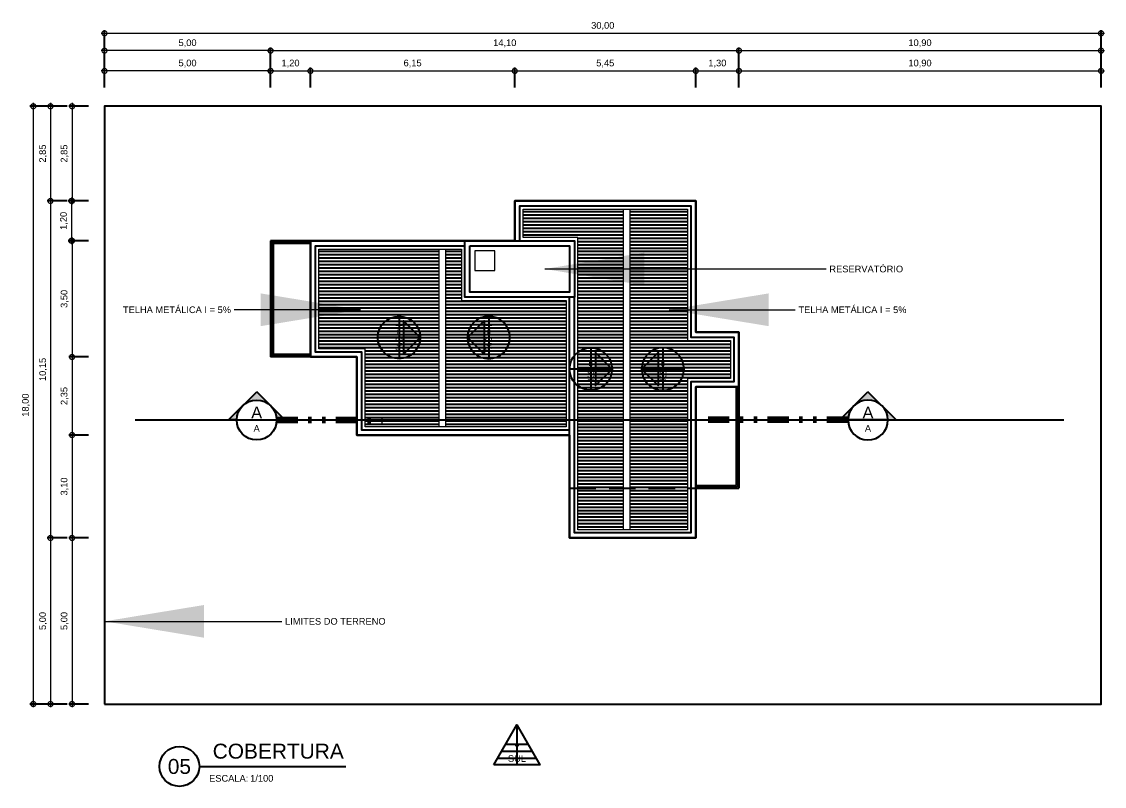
# Model space of a CAD drawing. Header units: metres. Extents: x 47355 to 47486, y 23364 to 23450.
# Drawn here: x 47453.42 to 47486.01, y 23387.59 to 23410.62 of the extents above; entities that cross this region are included whole.
import ezdxf
from ezdxf.enums import TextEntityAlignment as Align

# ---------------------------------------------------------------- set-up
doc = ezdxf.new("R2010")
doc.units = ezdxf.units.M
doc.header["$LTSCALE"] = 0.25
doc.linetypes.add('DIVIDEX2', pattern=[63.5, 25.4, -12.7, 0, -12.7, 0, -12.7])
doc.linetypes.add('HIDDEN2', pattern=[4.7625, 3.175, -1.5875])
doc.layers.add('ARQ_0', color=7, linetype='Continuous', true_color=0xff7400, plot=False)
doc.layers.add('ARQ_0_AREAS', color=7, linetype='Continuous', true_color=0x5a1694, plot=False)
for name, color, linetype, lineweight in [('ARQ_CINZA 03', 252, 'Continuous', 9), ('ARQ_CINZA 04', 253, 'Continuous', 9), ('ARQ_CINZA 06', 255, 'Continuous', 9), ('SIMB_LCT', 252, 'DIVIDEX2', 100)]:
    doc.layers.add(name, color=color, linetype=linetype, lineweight=lineweight)
doc.layers.add('ARQ_COTA_AZUL', color=7, linetype='Continuous', lineweight=20, true_color=0x26d968)
for name, color, linetype in [('ARQ_PROJ INF', 1, 'HIDDEN2'), ('ARQ_VISTA 01', 1, 'Continuous'), ('ARQ_VISTA 03', 3, 'Continuous'), ('ARQ_VISTA 04', 4, 'Continuous'), ('SIMB_01', 1, 'Continuous'), ('SIMB_02', 2, 'Continuous'), ('SIMB_PREENCHIMENTO', 253, 'Continuous'), ('SIMB_TXT', 1, 'Continuous')]:
    doc.layers.add(name, color=color, linetype=linetype)
doc.styles.add('Annot_2.0mm', font='arial.ttf', dxfattribs={"height": 2})
doc.styles.add('cota', font='arial.ttf')
doc.styles.add('SIMB', font='arial.ttf')
doc.dimstyles.new('Info 01 - annot', dxfattribs={"dimtxt": 2, "dimasz": 3, "dimexe": 1, "dimexo": 1, "dimgap": 1, "dimtad": 1, "dimzin": 4, "dimtxsty": 'cota', "dimblk": 'DOTSMALL', "dimcen": 2, "dimdle": 1, "dimclrd": 256, "dimclre": 256, "dimclrt": 1, "dimazin": 2, "dimtfac": 0.09, "dimtix": 1, "dimtmove": 2, "dimatfit": 2, "dimfxl": 5, "dimfxlon": 1, "dimtolj": 1, "dimtzin": 4, "dimlwd": -1, "dimarcsym": 1})

# ---------------------------------------------------------------- blocks, each defined once
blk = doc.blocks.new('ind_CT_A_D')
at = {"layer": 'SIMB_PREENCHIMENTO', "transparency": 33554587}
h = blk.add_hatch(color=256, dxfattribs=at)
h.dxf.hatch_style = 1
h.paths.add_polyline_path([(0, 8.48), (-4.15, 4.33, -0.401827), (4.15, 4.33)])
h = blk.add_hatch(color=256, dxfattribs=at)
h.dxf.hatch_style = 1
h.paths.add_polyline_path([(-4.33, 4.15), (-8.48, 0), (-6, 0, -0.193399)])
h = blk.add_hatch(color=256, dxfattribs=at)
h.dxf.hatch_style = 1
h.paths.add_polyline_path([(4.33, 4.15, -0.193399), (6, 0), (8.48, 0)])
at = {"layer": 'SIMB_01'}
for p, q in [((-8.48, 0), (0, 8.48)), ((8.48, 0), (0, 8.48)), ((-6, 0), (-8.48, 0)), ((-6, 0), (6, 0)), ((6, 0), (8.48, 0))]:
    blk.add_line(p, q, dxfattribs=at)
blk.add_circle((0, 0), 6, dxfattribs=at)
at = {"layer": 'SIMB_LCT'}
blk.add_line((6, 0), (49.63, 0), dxfattribs=at)
at = {"layer": 'SIMB_TXT', "style": 'SIMB'}
for tag, height, p in [('000', 3.5, (0, 2.25)), ('999', 2, (0, -2.53))]:
    blk.add_attdef(tag, text='', height=height, dxfattribs=at).set_placement(p, align=Align.MIDDLE_CENTER)
blk = doc.blocks.new('*U140')
at = {"layer": 'SIMB_02'}
blk.add_line((6, 0), (50.09, 0), dxfattribs=at)
blk.add_circle((0, 0), 6, dxfattribs=at)
at = {"layer": 'SIMB_TXT', "style": 'SIMB'}
blk.add_text('ESCALA:', height=2, dxfattribs=at).set_placement((8.94, -4.58))
blk.add_attdef('TITULO_DO_DESENHO', text='', height=4.5, dxfattribs=at).set_placement((10.02, 1), align=Align.BOTTOM_LEFT)
blk.add_attdef('NUM', text='', height=4.5, dxfattribs=at).set_placement((0, 0), align=Align.MIDDLE_CENTER)
blk.add_attdef('ESCALA', (21.3, -4.58), '', height=2, dxfattribs=at)
blk = doc.blocks.new('*U78')
at = {"layer": 'SIMB_PREENCHIMENTO', "transparency": 33554587}
h = blk.add_hatch(color=256, dxfattribs=at)
h.dxf.hatch_style = 1
h.paths.add_polyline_path([(0, 8.48), (-4.15, 4.33, -0.401827), (4.15, 4.33)])
h = blk.add_hatch(color=256, dxfattribs=at)
h.dxf.hatch_style = 1
h.paths.add_polyline_path([(-4.33, 4.15), (-8.48, 0), (-6, 0, -0.193399)])
h = blk.add_hatch(color=256, dxfattribs=at)
h.dxf.hatch_style = 1
h.paths.add_polyline_path([(4.33, 4.15, -0.193399), (6, 0), (8.48, 0)])
at = {"layer": 'SIMB_01'}
for p, q in [((-8.48, 0), (0, 8.48)), ((8.48, 0), (0, 8.48)), ((-6, 0), (-8.48, 0)), ((-6, 0), (6, 0)), ((6, 0), (8.48, 0))]:
    blk.add_line(p, q, dxfattribs=at)
blk.add_circle((0, 0), 6, dxfattribs=at)
at = {"layer": 'SIMB_LCT'}
blk.add_line((6, 0), (37.85, 0), dxfattribs=at)
at = {"layer": 'SIMB_TXT', "style": 'SIMB'}
for tag, height, p in [('000', 3.5, (0, 2.25)), ('999', 2, (0, -2.53))]:
    blk.add_attdef(tag, text='', height=height, dxfattribs=at).set_placement(p, align=Align.MIDDLE_CENTER)
blk = doc.blocks.new('inclinacao')
at = {"layer": 'ARQ_CINZA 06'}
blk.add_hatch(color=256, dxfattribs=at).paths.add_polyline_path([(0, 0), (-5, -5), (5, -5)])
at = {"layer": 'ARQ_0'}
for p, q in [((0, 0), (0, -12.78)), ((-6.39, -6.39), (6.39, -6.39))]:
    blk.add_line(p, q, dxfattribs=at)
blk.add_circle((0, -6.39), 6.39, dxfattribs=at)
at = {"layer": 'SIMB_01'}
blk.add_lwpolyline([(0, 0), (-5, -5), (5, -5), (0, 0)], dxfattribs=at)
at = {"layer": 'SIMB_01', "style": 'Annot_2.0mm'}
blk.add_attdef('INCLINACAO', text='', height=2, dxfattribs=at).set_placement((0, -6.39), align=Align.MIDDLE_CENTER)
blk = doc.blocks.new('_DotSmall')
at = {"color": 0, "linetype": 'ByBlock', "const_width": 0.5}
blk.add_lwpolyline([(-0.0625, 0, 1), (0.0625, 0, 1)], format="xyb", close=True, dxfattribs=at)
blk = doc.blocks.new('*D141')
at = {"layer": 'ARQ_COTA_AZUL', "transparency": 16777216}
blk.add_line((47461.01, 23409.132), (47455.81, 23409.132), dxfattribs=at)
at = {"layer": 'ARQ_COTA_AZUL', "lineweight": -2, "transparency": 16777216}
for p, q in [((47455.91, 23408.632), (47455.91, 23409.232)), ((47460.91, 23408.632), (47460.91, 23409.232))]:
    blk.add_line(p, q, dxfattribs=at)
at = {"layer": 'ARQ_COTA_AZUL', "transparency": 16777216, "xscale": 0.3, "yscale": 0.3, "zscale": 0.3, "rotation": 180}
blk.add_blockref('_DotSmall', (47455.91, 23409.132), dxfattribs=at)
at = {"layer": 'ARQ_COTA_AZUL', "transparency": 16777216, "xscale": 0.3, "yscale": 0.3, "zscale": 0.3}
blk.add_blockref('_DotSmall', (47460.91, 23409.132), dxfattribs=at)
at = {"layer": 'ARQ_COTA_AZUL', "color": 1, "transparency": 16777216, "insert": (47458.41, 23409.353), "char_height": 0.2, "attachment_point": 5, "style": 'cota'}
blk.add_mtext('\\A1;5,00', dxfattribs=at)
blk = doc.blocks.new('*D142')
at = {"layer": 'ARQ_COTA_AZUL', "transparency": 16777216}
blk.add_line((47460.81, 23409.132), (47462.21, 23409.132), dxfattribs=at)
at = {"layer": 'ARQ_COTA_AZUL', "lineweight": -2, "transparency": 16777216}
for p, q in [((47460.91, 23408.632), (47460.91, 23409.232)), ((47462.11, 23408.632), (47462.11, 23409.232))]:
    blk.add_line(p, q, dxfattribs=at)
at = {"layer": 'ARQ_COTA_AZUL', "transparency": 16777216, "xscale": 0.3, "yscale": 0.3, "zscale": 0.3, "rotation": 180}
blk.add_blockref('_DotSmall', (47460.91, 23409.132), dxfattribs=at)
at = {"layer": 'ARQ_COTA_AZUL', "transparency": 16777216, "xscale": 0.3, "yscale": 0.3, "zscale": 0.3}
blk.add_blockref('_DotSmall', (47462.11, 23409.132), dxfattribs=at)
at = {"layer": 'ARQ_COTA_AZUL', "color": 1, "transparency": 16777216, "insert": (47461.51, 23409.353), "char_height": 0.2, "attachment_point": 5, "style": 'cota'}
blk.add_mtext('\\A1;1,20', dxfattribs=at)
blk = doc.blocks.new('*D143')
at = {"layer": 'ARQ_COTA_AZUL', "transparency": 16777216}
blk.add_line((47462.01, 23409.132), (47468.36, 23409.132), dxfattribs=at)
at = {"layer": 'ARQ_COTA_AZUL', "lineweight": -2, "transparency": 16777216}
for p, q in [((47462.11, 23408.632), (47462.11, 23409.232)), ((47468.26, 23408.632), (47468.26, 23409.232))]:
    blk.add_line(p, q, dxfattribs=at)
at = {"layer": 'ARQ_COTA_AZUL', "transparency": 16777216, "xscale": 0.3, "yscale": 0.3, "zscale": 0.3, "rotation": 180}
blk.add_blockref('_DotSmall', (47462.11, 23409.132), dxfattribs=at)
at = {"layer": 'ARQ_COTA_AZUL', "transparency": 16777216, "xscale": 0.3, "yscale": 0.3, "zscale": 0.3}
blk.add_blockref('_DotSmall', (47468.26, 23409.132), dxfattribs=at)
at = {"layer": 'ARQ_COTA_AZUL', "color": 1, "transparency": 16777216, "insert": (47465.185, 23409.353), "char_height": 0.2, "attachment_point": 5, "style": 'cota'}
blk.add_mtext('\\A1;6,15', dxfattribs=at)
blk = doc.blocks.new('*D144')
at = {"layer": 'ARQ_COTA_AZUL', "transparency": 16777216}
blk.add_line((47468.16, 23409.132), (47473.81, 23409.132), dxfattribs=at)
at = {"layer": 'ARQ_COTA_AZUL', "lineweight": -2, "transparency": 16777216}
for p, q in [((47468.26, 23408.632), (47468.26, 23409.232)), ((47473.71, 23408.632), (47473.71, 23409.232))]:
    blk.add_line(p, q, dxfattribs=at)
at = {"layer": 'ARQ_COTA_AZUL', "transparency": 16777216, "xscale": 0.3, "yscale": 0.3, "zscale": 0.3, "rotation": 180}
blk.add_blockref('_DotSmall', (47468.26, 23409.132), dxfattribs=at)
at = {"layer": 'ARQ_COTA_AZUL', "transparency": 16777216, "xscale": 0.3, "yscale": 0.3, "zscale": 0.3}
blk.add_blockref('_DotSmall', (47473.71, 23409.132), dxfattribs=at)
at = {"layer": 'ARQ_COTA_AZUL', "color": 1, "transparency": 16777216, "insert": (47470.985, 23409.352), "char_height": 0.2, "attachment_point": 5, "style": 'cota'}
blk.add_mtext('\\A1;5,45', dxfattribs=at)
blk = doc.blocks.new('*D145')
at = {"layer": 'ARQ_COTA_AZUL', "transparency": 16777216}
blk.add_line((47473.61, 23409.132), (47475.11, 23409.132), dxfattribs=at)
at = {"layer": 'ARQ_COTA_AZUL', "lineweight": -2, "transparency": 16777216}
for p, q in [((47473.71, 23408.632), (47473.71, 23409.232)), ((47475.01, 23408.632), (47475.01, 23409.232))]:
    blk.add_line(p, q, dxfattribs=at)
at = {"layer": 'ARQ_COTA_AZUL', "transparency": 16777216, "xscale": 0.3, "yscale": 0.3, "zscale": 0.3, "rotation": 180}
blk.add_blockref('_DotSmall', (47473.71, 23409.132), dxfattribs=at)
at = {"layer": 'ARQ_COTA_AZUL', "transparency": 16777216, "xscale": 0.3, "yscale": 0.3, "zscale": 0.3}
blk.add_blockref('_DotSmall', (47475.01, 23409.132), dxfattribs=at)
at = {"layer": 'ARQ_COTA_AZUL', "color": 1, "transparency": 16777216, "insert": (47474.36, 23409.353), "char_height": 0.2, "attachment_point": 5, "style": 'cota'}
blk.add_mtext('\\A1;1,30', dxfattribs=at)
blk = doc.blocks.new('*D146')
at = {"layer": 'ARQ_COTA_AZUL', "lineweight": -2, "transparency": 16777216}
for p, q in [((47455.433, 23408.068), (47454.833, 23408.068)), ((47455.433, 23405.218), (47454.833, 23405.218))]:
    blk.add_line(p, q, dxfattribs=at)
at = {"layer": 'ARQ_COTA_AZUL', "transparency": 16777216}
blk.add_line((47454.933, 23408.168), (47454.933, 23405.118), dxfattribs=at)
at = {"layer": 'ARQ_COTA_AZUL', "transparency": 16777216, "xscale": 0.3, "yscale": 0.3, "zscale": 0.3}
for p, rotation in [((47454.933, 23408.068), 90), ((47454.933, 23405.218), 270)]:
    blk.add_blockref('_DotSmall', p, dxfattribs=dict(at, rotation=rotation))
at = {"layer": 'ARQ_COTA_AZUL', "color": 1, "transparency": 16777216, "insert": (47454.712, 23406.643), "char_height": 0.2, "attachment_point": 5, "rotation": 90, "style": 'cota'}
blk.add_mtext('\\A1;2,85', dxfattribs=at)
blk = doc.blocks.new('*D147')
at = {"layer": 'ARQ_COTA_AZUL', "lineweight": -2, "transparency": 16777216}
for p, q in [((47455.414, 23405.218), (47454.814, 23405.218)), ((47455.414, 23404.018), (47454.814, 23404.018))]:
    blk.add_line(p, q, dxfattribs=at)
at = {"layer": 'ARQ_COTA_AZUL', "transparency": 16777216}
blk.add_line((47454.914, 23405.318), (47454.914, 23403.918), dxfattribs=at)
at = {"layer": 'ARQ_COTA_AZUL', "transparency": 16777216, "xscale": 0.3, "yscale": 0.3, "zscale": 0.3}
for p, rotation in [((47454.914, 23405.218), 90), ((47454.914, 23404.018), 270)]:
    blk.add_blockref('_DotSmall', p, dxfattribs=dict(at, rotation=rotation))
at = {"layer": 'ARQ_COTA_AZUL', "color": 1, "transparency": 16777216, "insert": (47454.694, 23404.618), "char_height": 0.2, "attachment_point": 5, "rotation": 90, "style": 'cota'}
blk.add_mtext('\\A1;1,20', dxfattribs=at)
blk = doc.blocks.new('*D148')
at = {"layer": 'ARQ_COTA_AZUL', "transparency": 16777216}
blk.add_line((47454.933, 23404.118), (47454.933, 23400.418), dxfattribs=at)
at = {"layer": 'ARQ_COTA_AZUL', "lineweight": -2, "transparency": 16777216}
for p, q in [((47455.433, 23404.018), (47454.833, 23404.018)), ((47455.433, 23400.518), (47454.833, 23400.518))]:
    blk.add_line(p, q, dxfattribs=at)
at = {"layer": 'ARQ_COTA_AZUL', "transparency": 16777216, "xscale": 0.3, "yscale": 0.3, "zscale": 0.3}
for p, rotation in [((47454.933, 23404.018), 90), ((47454.933, 23400.518), 270)]:
    blk.add_blockref('_DotSmall', p, dxfattribs=dict(at, rotation=rotation))
at = {"layer": 'ARQ_COTA_AZUL', "color": 1, "transparency": 16777216, "insert": (47454.712, 23402.268), "char_height": 0.2, "attachment_point": 5, "rotation": 90, "style": 'cota'}
blk.add_mtext('\\A1;3,50', dxfattribs=at)
blk = doc.blocks.new('*D149')
at = {"layer": 'ARQ_COTA_AZUL', "lineweight": -2, "transparency": 16777216}
for p, q in [((47455.433, 23400.518), (47454.833, 23400.518)), ((47455.433, 23398.168), (47454.833, 23398.168))]:
    blk.add_line(p, q, dxfattribs=at)
at = {"layer": 'ARQ_COTA_AZUL', "transparency": 16777216}
blk.add_line((47454.933, 23400.618), (47454.933, 23398.068), dxfattribs=at)
at = {"layer": 'ARQ_COTA_AZUL', "transparency": 16777216, "xscale": 0.3, "yscale": 0.3, "zscale": 0.3}
for p, rotation in [((47454.933, 23400.518), 90), ((47454.933, 23398.168), 270)]:
    blk.add_blockref('_DotSmall', p, dxfattribs=dict(at, rotation=rotation))
at = {"layer": 'ARQ_COTA_AZUL', "color": 1, "transparency": 16777216, "insert": (47454.712, 23399.343), "char_height": 0.2, "attachment_point": 5, "rotation": 90, "style": 'cota'}
blk.add_mtext('\\A1;2,35', dxfattribs=at)
blk = doc.blocks.new('*D150')
at = {"layer": 'ARQ_COTA_AZUL', "transparency": 16777216}
blk.add_line((47460.81, 23409.743), (47475.11, 23409.743), dxfattribs=at)
at = {"layer": 'ARQ_COTA_AZUL', "lineweight": -2, "transparency": 16777216}
for p, q in [((47460.91, 23409.243), (47460.91, 23409.843)), ((47475.01, 23409.243), (47475.01, 23409.843))]:
    blk.add_line(p, q, dxfattribs=at)
at = {"layer": 'ARQ_COTA_AZUL', "transparency": 16777216, "xscale": 0.3, "yscale": 0.3, "zscale": 0.3, "rotation": 180}
blk.add_blockref('_DotSmall', (47460.91, 23409.743), dxfattribs=at)
at = {"layer": 'ARQ_COTA_AZUL', "transparency": 16777216, "xscale": 0.3, "yscale": 0.3, "zscale": 0.3}
blk.add_blockref('_DotSmall', (47475.01, 23409.743), dxfattribs=at)
at = {"layer": 'ARQ_COTA_AZUL', "color": 1, "transparency": 16777216, "insert": (47467.96, 23409.963), "char_height": 0.2, "attachment_point": 5, "style": 'cota'}
blk.add_mtext('\\A1;14,10', dxfattribs=at)
blk = doc.blocks.new('*D151')
at = {"layer": 'ARQ_COTA_AZUL', "transparency": 16777216}
blk.add_line((47474.91, 23409.743), (47486.01, 23409.743), dxfattribs=at)
at = {"layer": 'ARQ_COTA_AZUL', "lineweight": -2, "transparency": 16777216}
for p, q in [((47475.01, 23409.243), (47475.01, 23409.843)), ((47485.91, 23409.243), (47485.91, 23409.843))]:
    blk.add_line(p, q, dxfattribs=at)
at = {"layer": 'ARQ_COTA_AZUL', "transparency": 16777216, "xscale": 0.3, "yscale": 0.3, "zscale": 0.3, "rotation": 180}
blk.add_blockref('_DotSmall', (47475.01, 23409.743), dxfattribs=at)
at = {"layer": 'ARQ_COTA_AZUL', "transparency": 16777216, "xscale": 0.3, "yscale": 0.3, "zscale": 0.3}
blk.add_blockref('_DotSmall', (47485.91, 23409.743), dxfattribs=at)
at = {"layer": 'ARQ_COTA_AZUL', "color": 1, "transparency": 16777216, "insert": (47480.46, 23409.963), "char_height": 0.2, "attachment_point": 5, "style": 'cota'}
blk.add_mtext('\\A1;10,90', dxfattribs=at)
blk = doc.blocks.new('*D152')
at = {"layer": 'ARQ_COTA_AZUL', "transparency": 16777216}
blk.add_line((47461.01, 23409.743), (47455.81, 23409.743), dxfattribs=at)
at = {"layer": 'ARQ_COTA_AZUL', "lineweight": -2, "transparency": 16777216}
for p, q in [((47455.91, 23409.243), (47455.91, 23409.843)), ((47460.91, 23409.243), (47460.91, 23409.843))]:
    blk.add_line(p, q, dxfattribs=at)
at = {"layer": 'ARQ_COTA_AZUL', "transparency": 16777216, "xscale": 0.3, "yscale": 0.3, "zscale": 0.3, "rotation": 180}
blk.add_blockref('_DotSmall', (47455.91, 23409.743), dxfattribs=at)
at = {"layer": 'ARQ_COTA_AZUL', "transparency": 16777216, "xscale": 0.3, "yscale": 0.3, "zscale": 0.3}
blk.add_blockref('_DotSmall', (47460.91, 23409.743), dxfattribs=at)
at = {"layer": 'ARQ_COTA_AZUL', "color": 1, "transparency": 16777216, "insert": (47458.41, 23409.963), "char_height": 0.2, "attachment_point": 5, "style": 'cota'}
blk.add_mtext('\\A1;5,00', dxfattribs=at)
blk = doc.blocks.new('*D153')
at = {"layer": 'ARQ_COTA_AZUL', "transparency": 16777216}
blk.add_line((47474.91, 23409.132), (47486.01, 23409.132), dxfattribs=at)
at = {"layer": 'ARQ_COTA_AZUL', "lineweight": -2, "transparency": 16777216}
for p, q in [((47475.01, 23408.632), (47475.01, 23409.232)), ((47485.91, 23408.632), (47485.91, 23409.232))]:
    blk.add_line(p, q, dxfattribs=at)
at = {"layer": 'ARQ_COTA_AZUL', "transparency": 16777216, "xscale": 0.3, "yscale": 0.3, "zscale": 0.3, "rotation": 180}
blk.add_blockref('_DotSmall', (47475.01, 23409.132), dxfattribs=at)
at = {"layer": 'ARQ_COTA_AZUL', "transparency": 16777216, "xscale": 0.3, "yscale": 0.3, "zscale": 0.3}
blk.add_blockref('_DotSmall', (47485.91, 23409.132), dxfattribs=at)
at = {"layer": 'ARQ_COTA_AZUL', "color": 1, "transparency": 16777216, "insert": (47480.46, 23409.353), "char_height": 0.2, "attachment_point": 5, "style": 'cota'}
blk.add_mtext('\\A1;10,90', dxfattribs=at)
blk = doc.blocks.new('*D154')
at = {"layer": 'ARQ_COTA_AZUL', "lineweight": -2, "transparency": 16777216}
for p, q in [((47455.91, 23409.765), (47455.91, 23410.365)), ((47485.91, 23409.765), (47485.91, 23410.365))]:
    blk.add_line(p, q, dxfattribs=at)
at = {"layer": 'ARQ_COTA_AZUL', "transparency": 16777216}
blk.add_line((47455.81, 23410.265), (47486.01, 23410.265), dxfattribs=at)
at = {"layer": 'ARQ_COTA_AZUL', "transparency": 16777216, "xscale": 0.3, "yscale": 0.3, "zscale": 0.3, "rotation": 180}
blk.add_blockref('_DotSmall', (47455.91, 23410.265), dxfattribs=at)
at = {"layer": 'ARQ_COTA_AZUL', "transparency": 16777216, "xscale": 0.3, "yscale": 0.3, "zscale": 0.3}
blk.add_blockref('_DotSmall', (47485.91, 23410.265), dxfattribs=at)
at = {"layer": 'ARQ_COTA_AZUL', "color": 1, "transparency": 16777216, "insert": (47470.91, 23410.485), "char_height": 0.2, "attachment_point": 5, "style": 'cota'}
blk.add_mtext('\\A1;30,00', dxfattribs=at)
blk = doc.blocks.new('*D155')
at = {"layer": 'ARQ_COTA_AZUL', "lineweight": -2, "transparency": 16777216}
for p, q in [((47455.433, 23395.068), (47454.833, 23395.068)), ((47455.433, 23390.068), (47454.833, 23390.068))]:
    blk.add_line(p, q, dxfattribs=at)
at = {"layer": 'ARQ_COTA_AZUL', "transparency": 16777216}
blk.add_line((47454.933, 23395.168), (47454.933, 23389.968), dxfattribs=at)
at = {"layer": 'ARQ_COTA_AZUL', "transparency": 16777216, "xscale": 0.3, "yscale": 0.3, "zscale": 0.3}
for p, rotation in [((47454.933, 23395.068), 90), ((47454.933, 23390.068), 270)]:
    blk.add_blockref('_DotSmall', p, dxfattribs=dict(at, rotation=rotation))
at = {"layer": 'ARQ_COTA_AZUL', "color": 1, "transparency": 16777216, "insert": (47454.712, 23392.568), "char_height": 0.2, "attachment_point": 5, "rotation": 90, "style": 'cota'}
blk.add_mtext('\\A1;5,00', dxfattribs=at)
blk = doc.blocks.new('*D156')
at = {"layer": 'ARQ_COTA_AZUL', "lineweight": -2, "transparency": 16777216}
for p, q in [((47454.784, 23408.068), (47454.184, 23408.068)), ((47454.784, 23405.218), (47454.184, 23405.218))]:
    blk.add_line(p, q, dxfattribs=at)
at = {"layer": 'ARQ_COTA_AZUL', "transparency": 16777216}
blk.add_line((47454.284, 23408.168), (47454.284, 23405.118), dxfattribs=at)
at = {"layer": 'ARQ_COTA_AZUL', "transparency": 16777216, "xscale": 0.3, "yscale": 0.3, "zscale": 0.3}
for p, rotation in [((47454.284, 23408.068), 90), ((47454.284, 23405.218), 270)]:
    blk.add_blockref('_DotSmall', p, dxfattribs=dict(at, rotation=rotation))
at = {"layer": 'ARQ_COTA_AZUL', "color": 1, "transparency": 16777216, "insert": (47454.064, 23406.643), "char_height": 0.2, "attachment_point": 5, "rotation": 90, "style": 'cota'}
blk.add_mtext('\\A1;2,85', dxfattribs=at)
blk = doc.blocks.new('*D157')
at = {"layer": 'ARQ_COTA_AZUL', "lineweight": -2, "transparency": 16777216}
for p, q in [((47454.784, 23405.218), (47454.184, 23405.218)), ((47454.784, 23395.068), (47454.184, 23395.068))]:
    blk.add_line(p, q, dxfattribs=at)
at = {"layer": 'ARQ_COTA_AZUL', "transparency": 16777216}
blk.add_line((47454.284, 23405.318), (47454.284, 23394.968), dxfattribs=at)
at = {"layer": 'ARQ_COTA_AZUL', "transparency": 16777216, "xscale": 0.3, "yscale": 0.3, "zscale": 0.3}
for p, rotation in [((47454.284, 23405.218), 90), ((47454.284, 23395.068), 270)]:
    blk.add_blockref('_DotSmall', p, dxfattribs=dict(at, rotation=rotation))
at = {"layer": 'ARQ_COTA_AZUL', "color": 1, "transparency": 16777216, "insert": (47454.064, 23400.143), "char_height": 0.2, "attachment_point": 5, "rotation": 90, "style": 'cota'}
blk.add_mtext('\\A1;10,15', dxfattribs=at)
blk = doc.blocks.new('*D158')
at = {"layer": 'ARQ_COTA_AZUL', "lineweight": -2, "transparency": 16777216}
for p, q in [((47454.784, 23395.068), (47454.184, 23395.068)), ((47454.784, 23390.068), (47454.184, 23390.068))]:
    blk.add_line(p, q, dxfattribs=at)
at = {"layer": 'ARQ_COTA_AZUL', "transparency": 16777216}
blk.add_line((47454.284, 23395.168), (47454.284, 23389.968), dxfattribs=at)
at = {"layer": 'ARQ_COTA_AZUL', "transparency": 16777216, "xscale": 0.3, "yscale": 0.3, "zscale": 0.3}
for p, rotation in [((47454.284, 23395.068), 90), ((47454.284, 23390.068), 270)]:
    blk.add_blockref('_DotSmall', p, dxfattribs=dict(at, rotation=rotation))
at = {"layer": 'ARQ_COTA_AZUL', "color": 1, "transparency": 16777216, "insert": (47454.064, 23392.568), "char_height": 0.2, "attachment_point": 5, "rotation": 90, "style": 'cota'}
blk.add_mtext('\\A1;5,00', dxfattribs=at)
blk = doc.blocks.new('*D159')
at = {"layer": 'ARQ_COTA_AZUL', "lineweight": -2, "transparency": 16777216}
for p, q in [((47454.267, 23408.068), (47453.667, 23408.068)), ((47454.267, 23390.068), (47453.667, 23390.068))]:
    blk.add_line(p, q, dxfattribs=at)
at = {"layer": 'ARQ_COTA_AZUL', "transparency": 16777216}
blk.add_line((47453.767, 23408.168), (47453.767, 23389.968), dxfattribs=at)
at = {"layer": 'ARQ_COTA_AZUL', "transparency": 16777216, "xscale": 0.3, "yscale": 0.3, "zscale": 0.3}
for p, rotation in [((47453.767, 23408.068), 90), ((47453.767, 23390.068), 270)]:
    blk.add_blockref('_DotSmall', p, dxfattribs=dict(at, rotation=rotation))
at = {"layer": 'ARQ_COTA_AZUL', "color": 1, "transparency": 16777216, "insert": (47453.547, 23399.068), "char_height": 0.2, "attachment_point": 5, "rotation": 90, "style": 'cota'}
blk.add_mtext('\\A1;18,00', dxfattribs=at)
blk = doc.blocks.new('*D160')
at = {"layer": 'ARQ_COTA_AZUL', "transparency": 16777216}
blk.add_line((47454.933, 23398.268), (47454.933, 23394.968), dxfattribs=at)
at = {"layer": 'ARQ_COTA_AZUL', "lineweight": -2, "transparency": 16777216}
for p, q in [((47455.433, 23398.168), (47454.833, 23398.168)), ((47455.433, 23395.068), (47454.833, 23395.068))]:
    blk.add_line(p, q, dxfattribs=at)
at = {"layer": 'ARQ_COTA_AZUL', "transparency": 16777216, "xscale": 0.3, "yscale": 0.3, "zscale": 0.3}
for p, rotation in [((47454.933, 23398.168), 90), ((47454.933, 23395.068), 270)]:
    blk.add_blockref('_DotSmall', p, dxfattribs=dict(at, rotation=rotation))
at = {"layer": 'ARQ_COTA_AZUL', "color": 1, "transparency": 16777216, "insert": (47454.712, 23396.618), "char_height": 0.2, "attachment_point": 5, "rotation": 90, "style": 'cota'}
blk.add_mtext('\\A1;3,10', dxfattribs=at)
blk = doc.blocks.new('*U326')
at = {"layer": 'ARQ_0'}
for p, q in [((0, 8), (0, -4)), ((-3.39, 2.13), (3.39, 2.13)), ((-5.86, -2.14), (5.86, -2.14))]:
    blk.add_line(p, q, dxfattribs=at)
at = {"layer": 'SIMB_02'}
blk.add_line((-4.62, 0), (4.62, 0), dxfattribs=at)
blk.add_lwpolyline([(6.93, -4), (0, 8), (-6.93, -4)], close=True, dxfattribs=at)
at = {"layer": 'SIMB_TXT', "style": 'SIMB'}
for tag, height, p in [('00', 3.5, (0, 2.13)), ('000', 2, (0, -2.11))]:
    blk.add_attdef(tag, text='', height=height, rotation=180, dxfattribs=at).set_placement(p, align=Align.MIDDLE_CENTER)

msp = doc.modelspace()

# ---------------------------------------------------------------- hatches: boundary and pattern name
at = {"layer": 'SIMB_PREENCHIMENTO'}
h = msp.add_hatch(dxfattribs=at)
h.set_pattern_fill('_USER', color=256, scale=0.1, pattern_type=0)
h.set_pattern_definition([(0, (0, 0), (0, 0.1), [])])
h.paths.add_polyline_path([(47465.985, 23403.768), (47462.36, 23403.768), (47462.36, 23400.768), (47463.76, 23400.768), (47463.76, 23398.418), (47465.985, 23398.418)])
h.paths.add_polyline_path([(47469.81, 23402.218), (47466.66, 23402.218), (47466.66, 23403.768), (47466.185, 23403.768), (47466.185, 23398.418), (47469.81, 23398.418)])
h.paths.add_polyline_path([(47471.535, 23404.968), (47468.51, 23404.968), (47468.51, 23404.118), (47470.16, 23404.118), (47470.16, 23396.568), (47471.535, 23396.568)])
h.paths.add_polyline_path([(47474.76, 23401.018), (47473.46, 23401.018), (47473.46, 23404.968), (47471.735, 23404.968), (47471.735, 23396.568), (47473.46, 23396.568), (47473.46, 23399.868), (47474.76, 23399.868)])
h.paths.add_polyline_path([(47471.535, 23396.568), (47470.16, 23396.568), (47470.16, 23395.318), (47471.535, 23395.318)])
h.paths.add_polyline_path([(47473.46, 23396.568), (47471.735, 23396.568), (47471.735, 23395.318), (47473.46, 23395.318)])

# ---------------------------------------------------------------- linework, layer by layer
at = {"layer": 'ARQ_0'}
msp.add_line((47456.832, 23398.621), (47484.787, 23398.621), dxfattribs=at)
at = {"layer": 'ARQ_0_AREAS'}
msp.add_lwpolyline([(47462.11, 23404.018), (47462.11, 23400.518), (47463.51, 23400.518), (47463.51, 23398.168), (47466.76, 23398.168), (47469.91, 23398.168), (47469.91, 23395.068), (47473.71, 23395.068), (47473.71, 23399.618), (47475.01, 23399.618), (47475.01, 23401.268), (47473.71, 23401.268), (47473.71, 23405.218), (47468.26, 23405.218), (47468.26, 23404.018)], close=True, dxfattribs=at)
at = {"layer": 'ARQ_CINZA 03'}
msp.add_lwpolyline([(47467.06, 23403.118), (47467.66, 23403.118), (47467.66, 23403.718), (47467.06, 23403.718)], close=True, dxfattribs=at)
at = {"layer": 'ARQ_CINZA 04'}
for p, q in [((47471.535, 23395.318), (47471.535, 23404.968)), ((47471.735, 23395.318), (47471.735, 23404.968)), ((47465.985, 23398.418), (47465.985, 23403.768)), ((47466.185, 23398.418), (47466.185, 23403.768))]:
    msp.add_line(p, q, dxfattribs=at)
for points in [[(47470.16, 23404.118), (47468.51, 23404.118), (47468.51, 23404.968), (47473.46, 23404.968), (47473.46, 23401.018), (47474.76, 23401.018), (47474.76, 23399.868), (47473.46, 23399.868), (47473.46, 23395.318), (47470.16, 23395.318)], [(47469.81, 23398.418), (47463.76, 23398.418), (47463.76, 23400.768), (47462.36, 23400.768), (47462.36, 23403.768), (47466.66, 23403.768), (47466.66, 23402.218), (47469.81, 23402.218)]]:
    msp.add_lwpolyline(points, close=True, dxfattribs=at)
at = {"layer": 'ARQ_PROJ INF'}
msp.add_line((47469.91, 23396.568), (47473.71, 23396.568), dxfattribs=at)
at = {"layer": 'ARQ_VISTA 01'}
for p, q in [((47460.91, 23404.018), (47460.91, 23400.518)), ((47462.11, 23404.018), (47460.91, 23404.018)), ((47460.95, 23403.978), (47460.95, 23400.558)), ((47462.11, 23403.978), (47460.95, 23403.978)), ((47460.99, 23403.938), (47460.99, 23400.598)), ((47462.11, 23403.938), (47460.99, 23403.938)), ((47462.11, 23400.518), (47460.91, 23400.518)), ((47462.11, 23400.558), (47460.95, 23400.558)), ((47462.11, 23400.598), (47460.99, 23400.598)), ((47474.93, 23399.618), (47474.93, 23396.648)), ((47474.97, 23399.618), (47474.97, 23396.608)), ((47475.01, 23399.618), (47475.01, 23396.568)), ((47473.71, 23396.648), (47474.93, 23396.648)), ((47473.71, 23396.608), (47474.97, 23396.608)), ((47473.71, 23396.568), (47475.01, 23396.568))]:
    msp.add_line(p, q, dxfattribs=at)
msp.add_lwpolyline([(47455.91, 23390.068), (47485.91, 23390.068), (47485.91, 23408.068), (47455.91, 23408.068)], close=True, dxfattribs=at)
at = {"layer": 'ARQ_VISTA 03'}
for points in [[(47468.26, 23404.018), (47468.26, 23405.218), (47473.71, 23405.218), (47473.71, 23401.268), (47475.01, 23401.268), (47475.01, 23399.618), (47473.71, 23399.618), (47473.71, 23395.068), (47469.91, 23395.068), (47469.91, 23402.318)], [(47468.41, 23404.018), (47468.41, 23405.068), (47473.56, 23405.068), (47473.56, 23401.118), (47474.86, 23401.118), (47474.86, 23399.768), (47473.56, 23399.768), (47473.56, 23395.218), (47470.06, 23395.218), (47470.06, 23402.318)], [(47469.91, 23398.168), (47463.51, 23398.168), (47463.51, 23400.518), (47462.11, 23400.518), (47462.11, 23404.018), (47466.76, 23404.018)], [(47469.91, 23398.318), (47463.66, 23398.318), (47463.66, 23400.668), (47462.26, 23400.668), (47462.26, 23403.868), (47466.76, 23403.868)]]:
    msp.add_lwpolyline(points, dxfattribs=at)
at = {"layer": 'ARQ_VISTA 04'}
for points in [[(47466.76, 23404.018), (47470.06, 23404.018), (47470.06, 23402.318), (47466.76, 23402.318)], [(47466.91, 23403.868), (47469.91, 23403.868), (47469.91, 23402.468), (47466.91, 23402.468)]]:
    msp.add_lwpolyline(points, close=True, dxfattribs=at)

# ---------------------------------------------------------------- block references
ref = msp.add_blockref('*U326', (47468.327, 23388.637), dxfattribs=dict(xscale=-0.1, yscale=0.1, zscale=0.1, rotation=359.9999999999999))
ref.add_attrib('00', '-', dxfattribs={"layer": 'SIMB_TXT', "height": 0.35, "style": 'SIMB'}).set_placement((47468.327, 23388.851), align=Align.MIDDLE_CENTER)
ref.add_attrib('000', 'SUL', dxfattribs={"layer": 'SIMB_TXT', "height": 0.2, "style": 'SIMB'}).set_placement((47468.327, 23388.426), align=Align.MIDDLE_CENTER)
at = {"layer": 'ARQ_0_AREAS', "xscale": 0.1, "yscale": 0.1, "zscale": 0.1, "rotation": 270}
for p in [(47465.416, 23401.106), (47471.19, 23400.156)]:
    msp.add_blockref('inclinacao', p, dxfattribs=at).add_auto_attribs({'INCLINACAO': 'I = 5%'})
at = {"layer": 'ARQ_0_AREAS'}
ref = msp.add_blockref('inclinacao', (47466.837, 23401.106), dxfattribs=dict(at, xscale=-0.1, yscale=0.1, zscale=0.1, rotation=90))
ref.add_attrib('INCLINACAO', 'I = 5%', dxfattribs={"layer": 'SIMB_01', "height": 0.2, "rotation": 270, "style": 'Annot_2.0mm'}).set_placement((47467.48, 23401.106), align=Align.MIDDLE_CENTER)
ref = msp.add_blockref('inclinacao', (47472.079, 23400.156), dxfattribs=dict(at, xscale=-0.1, yscale=0.1, zscale=0.1, rotation=90))
ref.add_attrib('INCLINACAO', 'I = 5%', dxfattribs={"layer": 'SIMB_01', "height": 0.2, "rotation": 270, "style": 'Annot_2.0mm'}).set_placement((47472.722, 23400.156), align=Align.MIDDLE_CENTER)
at = {"layer": 'SIMB_01', "xscale": 0.1, "yscale": 0.1, "zscale": 0.1}
for name, p, values in [('*U78', (47460.491, 23398.621), {'999': 'A', '000': 'A'}), ('*U140', (47458.165, 23388.188), {'TITULO_DO_DESENHO': 'COBERTURA', 'NUM': '05', 'ESCALA': '1/100'})]:
    msp.add_blockref(name, p, dxfattribs=at).add_auto_attribs(values)
at = {"layer": 'SIMB_01'}
ref = msp.add_blockref('ind_CT_A_D', (47478.894, 23398.621), dxfattribs=dict(at, xscale=-0.1, yscale=0.1, zscale=0.1))
ref.add_attrib('999', 'A', dxfattribs={"layer": 'SIMB_TXT', "height": 0.2, "style": 'SIMB'}).set_placement((47478.894, 23398.369), align=Align.MIDDLE_CENTER)
ref.add_attrib('000', 'A', dxfattribs={"layer": 'SIMB_TXT', "height": 0.35, "style": 'SIMB'}).set_placement((47478.894, 23398.846), align=Align.MIDDLE_CENTER)

# ---------------------------------------------------------------- texts
at = {"color": 1, "insert": (47461.346, 23392.657), "char_height": 0.2, "attachment_point": 1, "style": 'cota'}
msp.add_mtext('\\A1;LIMITES DO TERRENO', dxfattribs=at)
at = {"layer": 'ARQ_COTA_AZUL', "color": 1, "char_height": 0.2, "style": 'cota'}
for s, insert, attachment_point in [('\\A1;RESERVATÓRIO', (47477.732, 23403.268), 1), ('\\A1;TELHA METÁLICA I = 5%', (47459.718, 23402.04), 3), ('\\A1;TELHA METÁLICA I = 5%', (47476.801, 23402.04), 1)]:
    msp.add_mtext(s, dxfattribs=dict(at, insert=insert, attachment_point=attachment_point))

# ---------------------------------------------------------------- dimensions: what is measured, and where the dimension line sits
at = {"layer": 'ARQ_COTA_AZUL'}
for base, p1, p2, picture, middle in [((47485.91, 23410.265), (47455.91, 23408.068), (47485.91, 23408.068), '*D154', (47470.91, 23410.485)), ((47455.91, 23409.743), (47460.91, 23404.018), (47455.91, 23408.068), '*D152', (47458.41, 23409.963)), ((47475.01, 23409.743), (47460.91, 23404.018), (47475.01, 23401.268), '*D150', (47467.96, 23409.963)), ((47485.91, 23409.743), (47475.01, 23401.268), (47485.91, 23408.068), '*D151', (47480.46, 23409.963)), ((47455.91, 23409.132), (47460.91, 23404.018), (47455.91, 23408.068), '*D141', (47458.41, 23409.353)), ((47462.11, 23409.132), (47460.91, 23404.018), (47462.11, 23404.018), '*D142', (47461.51, 23409.353)), ((47468.26, 23409.132), (47462.11, 23404.018), (47468.26, 23405.218), '*D143', (47465.185, 23409.353)), ((47473.71, 23409.132), (47468.26, 23405.218), (47473.71, 23405.218), '*D144', (47470.985, 23409.352)), ((47475.01, 23409.132), (47473.71, 23405.218), (47475.01, 23401.268), '*D145', (47474.36, 23409.353)), ((47485.91, 23409.132), (47475.01, 23401.268), (47485.91, 23408.068), '*D153', (47480.46, 23409.353))]:
    dim = msp.add_linear_dim(base=base, p1=p1, p2=p2, dimstyle='Info 01 - annot', dxfattribs=at)
    dim.commit()
    dim.dimension.update_dxf_attribs({"geometry": picture, "text_midpoint": middle})
for base, p1, p2, picture, middle in [((47453.767, 23390.068), (47455.91, 23408.068), (47455.91, 23390.068), '*D159', (47453.547, 23399.068)), ((47454.284, 23405.218), (47455.91, 23408.068), (47468.26, 23405.218), '*D156', (47454.064, 23406.643)), ((47454.933, 23405.218), (47455.91, 23408.068), (47468.26, 23405.218), '*D146', (47454.712, 23406.643)), ((47454.284, 23395.068), (47468.26, 23405.218), (47469.91, 23395.068), '*D157', (47454.064, 23400.143)), ((47454.914, 23404.018), (47468.26, 23405.218), (47466.76, 23404.018), '*D147', (47454.694, 23404.618)), ((47454.933, 23400.518), (47466.76, 23404.018), (47460.91, 23400.518), '*D148', (47454.712, 23402.268)), ((47454.933, 23398.168), (47460.91, 23400.518), (47463.51, 23398.168), '*D149', (47454.712, 23399.343)), ((47454.933, 23395.068), (47463.51, 23398.168), (47469.91, 23395.068), '*D160', (47454.712, 23396.618)), ((47454.284, 23390.068), (47469.91, 23395.068), (47455.91, 23390.068), '*D158', (47454.064, 23392.568)), ((47454.933, 23390.068), (47469.91, 23395.068), (47455.91, 23390.068), '*D155', (47454.712, 23392.568))]:
    dim = msp.add_linear_dim(base=base, p1=p1, p2=p2, angle=90, dimstyle='Info 01 - annot', dxfattribs=at)
    dim.commit()
    dim.dimension.update_dxf_attribs({"geometry": picture, "text_midpoint": middle})

# ---------------------------------------------------------------- leaders
at = {"layer": 'ARQ_COTA_AZUL', "annotation_type": 0, "has_hookline": 1}
for points, override, hookline_direction, text_width in [([(47469.162, 23403.168), (47477.632, 23403.168)], {"dimscale": 0, "dimgap": 1, "dimtad": 0}, 0, 2.186), ([(47463.614, 23401.94), (47459.818, 23401.94)], {"dimscale": 0, "dimgap": 1, "dimtad": 0}, 1, 3.229), ([(47472.905, 23401.94), (47476.701, 23401.94)], {"dimscale": 0, "dimgap": 1, "dimtad": 0}, 0, 3.229), ([(47455.91, 23392.557), (47461.246, 23392.557)], {"dimscale": 0, "dimtad": 0}, 0, 2.994)]:
    msp.add_leader(points, dimstyle='Info 01 - annot', override=override, dxfattribs=dict(at, hookline_direction=hookline_direction, text_width=text_width))

doc.saveas('drawing.dxf')
